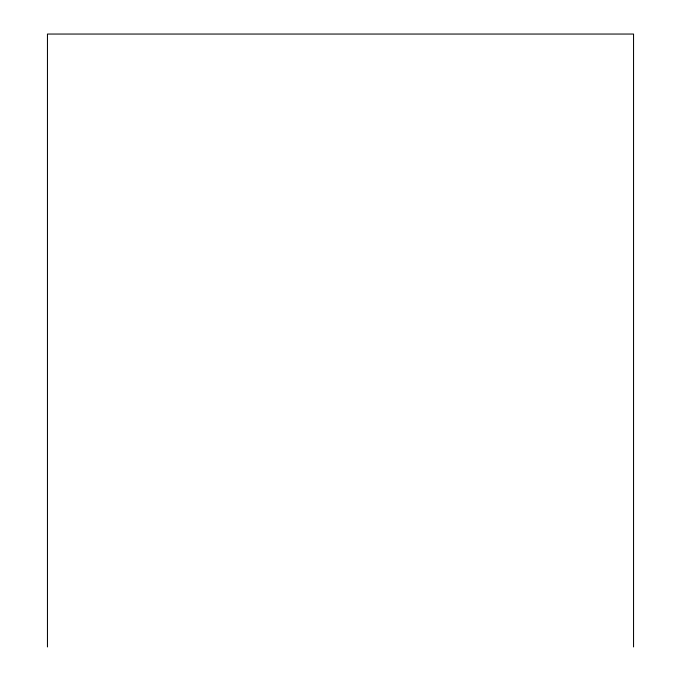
<?xml version="1.0" encoding="UTF-8"?>
<svg xmlns="http://www.w3.org/2000/svg" width="681" height="681" viewBox="0 0 681 681"><rect width="100%" height="100%" fill="white"/><g stroke="black" fill="none" stroke-linecap="round" stroke-linejoin="round"><path stroke-width="1.02" d="M633.543 646.95L633.543 34.05L47.457 34.05L47.457 646.95"/></g></svg>
